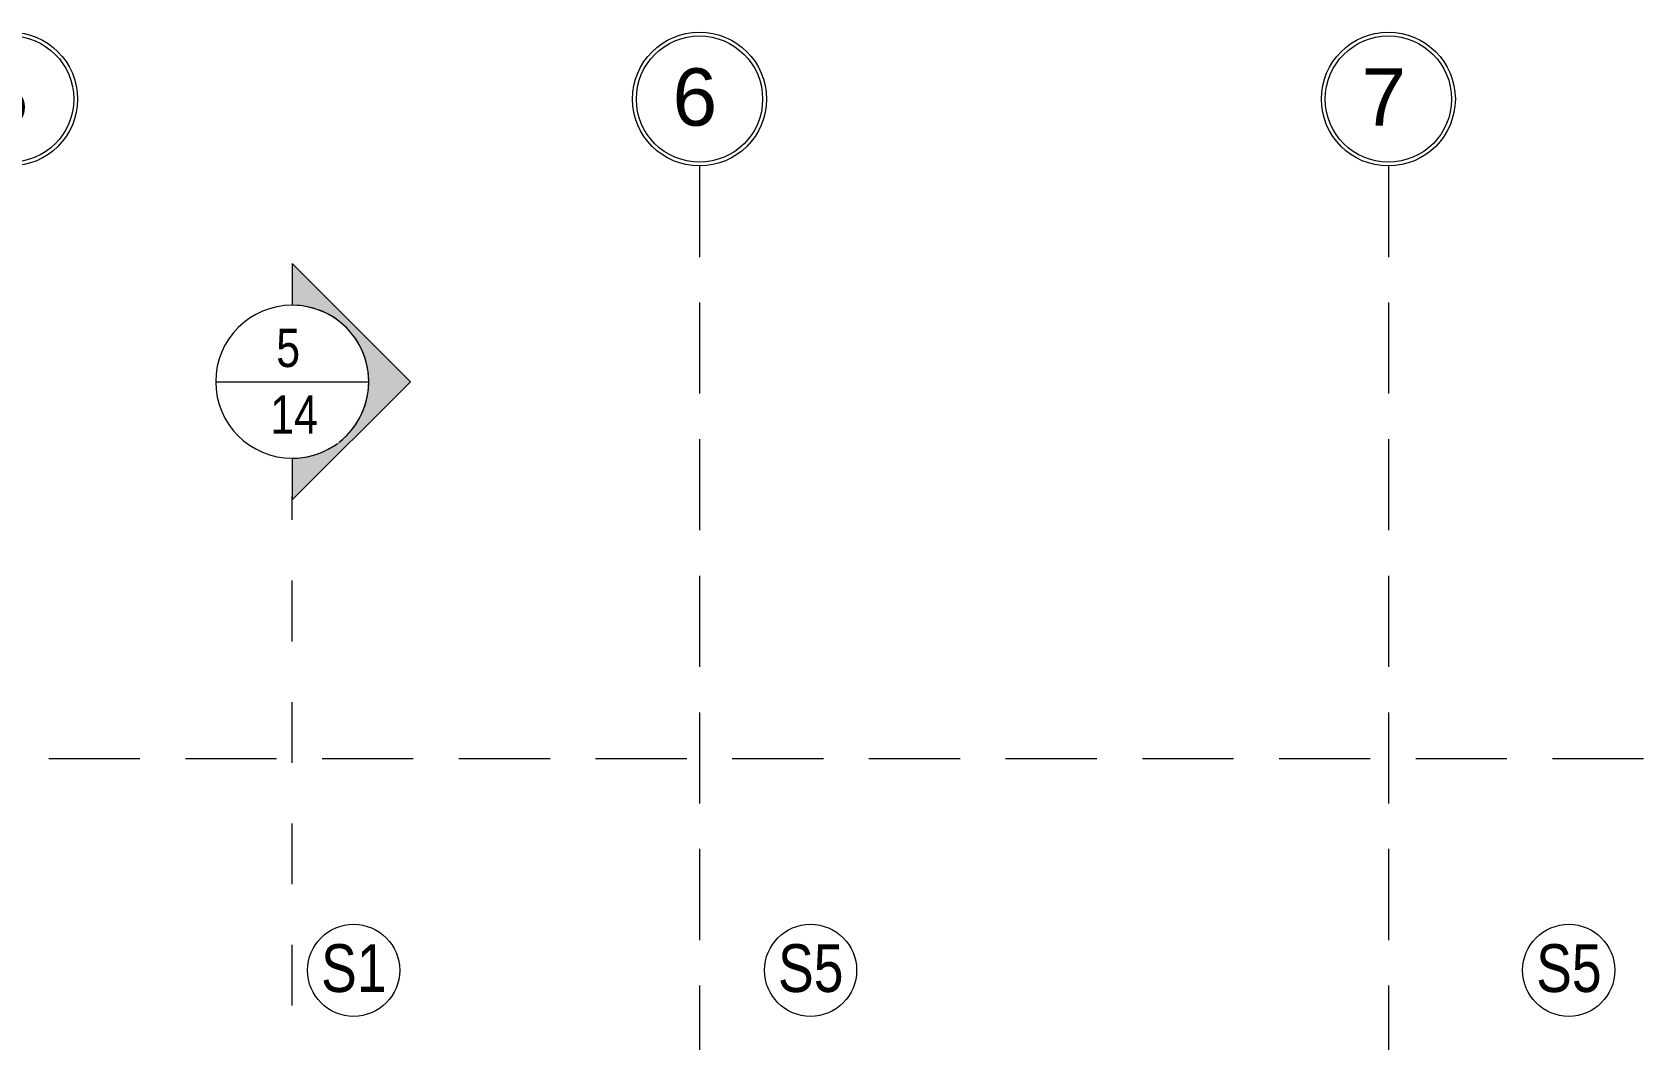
# Model space of a CAD drawing. Header units: millimetres. Extents: x -20485 to 47878, y -12815 to 18700.
# Drawn here: x 15363 to 23764, y 13430 to 18700 of the extents above; entities that cross this region are included whole.
import ezdxf

# ---------------------------------------------------------------- set-up
doc = ezdxf.new("R2010")
doc.units = ezdxf.units.MM
for name, pattern in [('Abgebrochen', [714.375, 476.25, -238.125]), ('Aligning Line', [635, 317.5, -317.5]), ('Hidden', [714.375, 476.25, -238.125])]:
    doc.linetypes.add(name, pattern=pattern)
for name, color, linetype, lineweight in [('A-GLAZ-IDEN', 7, 'Continuous', 9), ('G-ANNO-SYMB', 7, 'Abgebrochen', 9), ('S-GRID', 7, 'Continuous', 9), ('S-GRID-IDEN', 7, 'Continuous', 9)]:
    doc.layers.add(name, color=color, linetype=linetype, lineweight=lineweight)
doc.styles.add('Arial', font='arial.ttf', dxfattribs={"width": 0.8, "height": 250})
doc.styles.add('Arial_1', font='arial.ttf', dxfattribs={"width": 0.8, "height": 200})
doc.styles.add('Arial_3', font='arial.ttf', dxfattribs={"height": 300})

# ---------------------------------------------------------------- blocks, each defined once
blk = doc.blocks.new('Section - CAT DUNG-122916-01_MẶT BẰNG TẦNG 1')
at = {"layer": 'G-ANNO-SYMB', "linetype": 'Continuous'}
h = blk.add_hatch(color=256, dxfattribs=at)
edge = h.paths.add_edge_path()
edge.add_line((0.181, 0), (-2, 0))
edge.add_arc((-6, 0), 4, 0, 90)
edge.add_arc((-6, 0), 4, 90, 180)
edge.add_line((-10, 0), (-12.181, 0))
edge.add_line((-12.181, 0), (-6, 6.181))
edge.add_line((-6, 6.181), (0.181, 0))
for p, q in [((-6, 6.181), (-12.181, 0)), ((0.181, 0), (-6, 6.181)), ((-12.181, 0), (-10, 0)), ((-2, 0), (0.181, 0))]:
    blk.add_line(p, q, dxfattribs=at)
for start, end in [(360, 180), (90, 180), (0, 90), (180, 360)]:
    blk.add_arc((-6, 0), 4, start, end, dxfattribs=at)
blk = doc.blocks.new('Grid - TRUC  D1-102336-01_MẶT BẰNG TẦNG 1')
at = {"layer": 'S-GRID-IDEN'}
for radius in [3.5, 3.3]:
    blk.add_circle((0, 0), radius, dxfattribs=at)
blk = doc.blocks.new('KÝ HIỆU CỬA SỔ - KÝ HIỆU CỬA SỔ-146125-01_MẶT BẰNG TẦNG 1')
at = {"layer": 'A-GLAZ-IDEN'}
blk.add_circle((-0.075, -0.066), 2.408, dxfattribs=at)

msp = doc.modelspace()

# ---------------------------------------------------------------- linework, layer by layer
at = {"layer": 'G-ANNO-SYMB', "linetype": 'Continuous'}
msp.add_line((16321.6, 16871.6), (17121.6, 16871.6), dxfattribs=at)
at = {"layer": 'G-ANNO-SYMB', "linetype": 'Aligning Line'}
msp.add_line((16721.6, -1631.2), (16721.6, 16271.6), dxfattribs=at)
at = {"layer": 'S-GRID', "linetype": 'Hidden'}
for p, q in [((18850, 18000), (18850, -3000)), ((22450, 18000), (22450, -3000)), ((39500, 14900), (-3000, 14900))]:
    msp.add_line(p, q, dxfattribs=at)

# ---------------------------------------------------------------- block references
at = {"layer": 'A-GLAZ-IDEN', "xscale": 99.99999999999993, "yscale": 99.99999999999993, "zscale": 99.99999999999993}
for p in [(17050, 13800), (19438, 13800), (23400, 13800)]:
    msp.add_blockref('KÝ HIỆU CỬA SỔ - KÝ HIỆU CỬA SỔ-146125-01_MẶT BẰNG TẦNG 1', p, dxfattribs=at)
at = {"layer": 'G-ANNO-SYMB', "linetype": 'Continuous', "xscale": 99.99999999999993, "yscale": 99.99999999999993, "zscale": 99.99999999999993, "rotation": 269.9999999999997}
msp.add_blockref('Section - CAT DUNG-122916-01_MẶT BẰNG TẦNG 1', (16721.6, 16271.6), dxfattribs=at)
at = {"layer": 'S-GRID-IDEN', "xscale": 99.99999999999993, "yscale": 99.99999999999993, "zscale": 99.99999999999993, "rotation": 180}
for p in [(15250, 18350), (18850, 18350), (22450, 18350)]:
    msp.add_blockref('Grid - TRUC  D1-102336-01_MẶT BẰNG TẦNG 1', p, dxfattribs=at)

# ---------------------------------------------------------------- texts
at = {"layer": 'A-GLAZ-IDEN', "char_height": 250, "width": 410.464, "attachment_point": 1, "style": 'Arial'}
for s, insert in [('S1', (16872.6, 13930.1)), ('S5', (19260.6, 13930.1)), ('S5', (23222.6, 13930.1))]:
    msp.add_mtext(s, dxfattribs=dict(at, insert=insert))

# ---------------------------------------------------------------- next in the draw order: texts
at = {"layer": 'G-ANNO-SYMB', "linetype": 'Continuous', "char_height": 200, "attachment_point": 1, "style": 'Arial_1', "bg_fill": 3, "box_fill_scale": 1.25, "bg_fill_color": 256, "bg_fill_true_color": 13158600, "bg_fill_transparency": 0}
for s, insert, width in [('5', (16638.2, 17148.6), 153.924), ('14', (16607.1, 16800.1), 307.848)]:
    msp.add_mtext(s, dxfattribs=dict(at, insert=insert, width=width))
at = {"layer": 'S-GRID-IDEN', "char_height": 300, "width": 288.607, "attachment_point": 1, "style": 'Arial_3', "bg_fill": 3, "box_fill_scale": 1.25, "bg_fill_color": 256, "bg_fill_true_color": 13158600, "bg_fill_transparency": 0}
for s, insert in [('5', (15109.2, 18510.8)), ('6', (18709.2, 18510.8)), ('7', (22309.2, 18510.8))]:
    msp.add_mtext(s, dxfattribs=dict(at, insert=insert))

doc.saveas('drawing.dxf')
